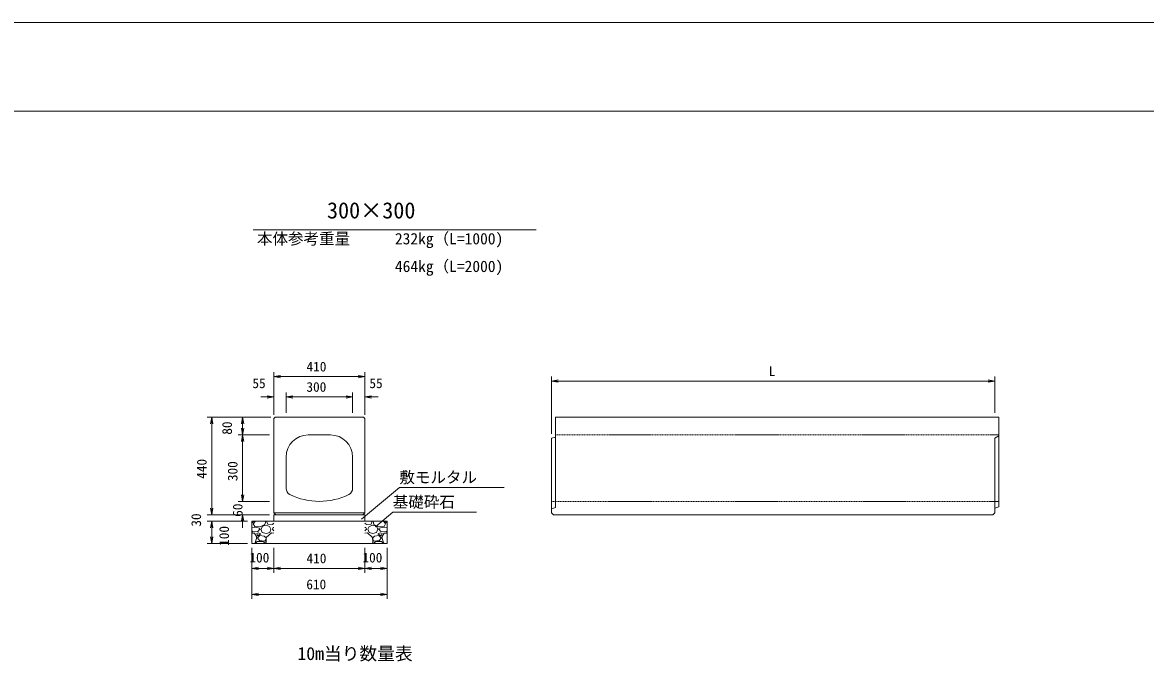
# Model space of a CAD drawing. Units: millimetres, scale not verified. Extents: x 0 to 84100, y 0 to 59400.
# Drawn here: x 27202 to 52538, y 44981 to 59400 of the extents above; entities that cross this region are included whole.
import ezdxf
from ezdxf.enums import TextEntityAlignment as Align

# ---------------------------------------------------------------- set-up
doc = ezdxf.new("R2010")
doc.units = ezdxf.units.MM
doc.header["$LTSCALE"] = 100
doc.linetypes.add('USER1', pattern=[0.375, 0.25, -0.125])
for name, color, linetype, lineweight in [('0_2', 7, 'Continuous', 18), ('D-STR-DIM（寸法）', 7, 'Continuous', 18), ('D-STR-HTXT（旗揚げ）', 7, 'Continuous', 18), ('D-STR-STRn（構造物）', 7, 'Continuous', 18), ('D-STR（構造物外形線）', 1, 'Continuous', 18), ('D-TTL(外枠）', 2, 'Continuous', 18), ('DEFPOINTS_3', 8, 'Continuous', 18)]:
    doc.layers.add(name, color=color, linetype=linetype, lineweight=lineweight)
for name, color, linetype in [('D-MTR-TXT(文字列）', 7, 'Continuous'), ('D-MTR（材料表タイトル）', 7, 'Continuous'), ('D-STR-TXT（文字）', 7, 'Continuous'), ('D-TTL-TXT（文字）', 7, 'Continuous')]:
    doc.layers.add(name, color=color, linetype=linetype)
doc.styles.add('ＭＳ ゴシック', font='')
doc.styles.get('ＭＳ ゴシック').set_extended_font_data('MS Gothic')

msp = doc.modelspace()

# ---------------------------------------------------------------- linework, layer by layer
at = {"layer": '0_2'}
for p, q in [((32876, 51409), (33026, 51434)), ((34776, 51434), (34926, 51409)), ((33026, 51384), (32876, 51409)), ((32876, 51409), (33026, 51409)), ((34926, 51409), (34776, 51384)), ((34926, 51409), (34776, 51409)), ((39136.3, 51309), (39286.3, 51334)), ((39286.3, 51284), (39136.3, 51309)), ((39136.3, 51309), (39286.3, 51309)), ((48986.3, 51334), (49136.3, 51309)), ((49136.3, 51309), (48986.3, 51284)), ((49136.3, 51309), (48986.3, 51309)), ((32726, 50976.3), (32876, 50951.3)), ((32876, 50951.3), (32726, 50926.3)), ((32876, 50951.3), (32726, 50951.3)), ((33151, 50951.3), (33301, 50976.3)), ((33151, 50951.3), (33301, 50976.3)), ((33301, 50926.3), (33151, 50951.3)), ((33151, 50951.3), (33301, 50951.3)), ((33301, 50926.3), (33151, 50951.3)), ((33151, 50951.3), (33301, 50951.3)), ((34501, 50976.3), (34651, 50951.3)), ((34501, 50976.3), (34651, 50951.3)), ((34651, 50951.3), (34501, 50926.3)), ((34651, 50951.3), (34501, 50951.3)), ((34651, 50951.3), (34501, 50926.3)), ((34651, 50951.3), (34501, 50951.3)), ((34926, 50951.3), (35076, 50976.3)), ((35076, 50926.3), (34926, 50951.3)), ((34926, 50951.3), (35076, 50951.3)), ((31447.2, 50344.7), (31472.2, 50494.7)), ((31472.2, 50494.7), (31497.2, 50344.7)), ((31472.2, 50494.7), (31472.2, 50344.7)), ((32143.6, 50344.7), (32168.6, 50494.7)), ((32168.6, 50494.7), (32193.6, 50344.7)), ((32168.6, 50494.7), (32168.6, 50344.7)), ((32168.6, 50094.7), (32143.6, 50244.7)), ((32193.6, 50244.7), (32168.6, 50094.7)), ((32168.6, 50094.7), (32168.6, 50244.7)), ((32143.6, 49944.7), (32168.6, 50094.7)), ((32168.6, 50094.7), (32193.6, 49944.7)), ((32168.6, 50094.7), (32168.6, 49944.7)), ((32168.6, 48594.7), (32143.6, 48744.7)), ((32168.6, 48594.7), (32143.6, 48744.7)), ((32193.6, 48744.7), (32168.6, 48594.7)), ((32168.6, 48594.7), (32168.6, 48744.7)), ((32193.6, 48744.7), (32168.6, 48594.7)), ((32168.6, 48594.7), (32168.6, 48744.7)), ((31472.2, 48294.7), (31447.2, 48444.7)), ((31472.2, 48294.7), (31447.2, 48444.7)), ((31497.2, 48444.7), (31472.2, 48294.7)), ((31472.2, 48294.7), (31472.2, 48444.7)), ((31497.2, 48444.7), (31472.2, 48294.7)), ((31472.2, 48294.7), (31472.2, 48444.7)), ((31447.2, 47994.7), (31472.2, 48144.7)), ((31447.2, 47994.7), (31472.2, 48144.7)), ((31472.2, 48144.7), (31497.2, 47994.7)), ((31472.2, 48144.7), (31472.2, 47994.7)), ((31472.2, 48144.7), (31497.2, 47994.7)), ((31472.2, 48144.7), (31472.2, 47994.7)), ((32143.6, 48144.7), (32168.6, 48294.7)), ((32168.6, 48294.7), (32193.6, 48144.7)), ((32168.6, 48294.7), (32168.6, 48144.7)), ((31472.2, 47644.7), (31447.2, 47794.7)), ((31497.2, 47794.7), (31472.2, 47644.7)), ((31472.2, 47644.7), (31472.2, 47794.7)), ((32376, 47083.5), (32526, 47108.5)), ((32526, 47058.5), (32376, 47083.5)), ((32376, 47083.5), (32526, 47083.5)), ((32726, 47108.5), (32876, 47083.5)), ((32876, 47083.5), (32726, 47058.5)), ((32876, 47083.5), (32726, 47083.5)), ((32876, 47083.5), (33026, 47108.5)), ((33026, 47058.5), (32876, 47083.5)), ((32876, 47083.5), (33026, 47083.5)), ((34776, 47108.5), (34926, 47083.5)), ((34926, 47083.5), (34776, 47058.5)), ((34926, 47083.5), (34776, 47083.5)), ((34926, 47083.5), (35076, 47108.5)), ((35076, 47058.5), (34926, 47083.5)), ((34926, 47083.5), (35076, 47083.5)), ((35276, 47108.5), (35426, 47083.5)), ((35426, 47083.5), (35276, 47058.5)), ((35426, 47083.5), (35276, 47083.5)), ((32376, 46496.9), (32526, 46521.9)), ((32526, 46471.9), (32376, 46496.9)), ((32376, 46496.9), (32526, 46496.9)), ((35276, 46521.9), (35426, 46496.9)), ((35426, 46496.9), (35276, 46471.9)), ((35426, 46496.9), (35276, 46496.9))]:
    msp.add_line(p, q, dxfattribs=at)
at = {"layer": 'D-STR-DIM（寸法）'}
for p, q in [((32876, 50549.7), (32876, 51509)), ((34926, 50549.7), (34926, 51509)), ((33026, 51409), (34776, 51409)), ((39136.3, 50119.7), (39136.3, 51409)), ((39286.3, 51309), (48986.3, 51309)), ((49136.3, 50594.7), (49136.3, 51409)), ((32726, 50951.3), (32576, 50951.3)), ((32876, 50549.7), (32876, 51051.3)), ((33151, 50594.7), (33151, 51051.3)), ((33151, 50594.7), (33151, 51051.3)), ((33301, 50951.3), (34501, 50951.3)), ((33301, 50951.3), (33451, 50951.3)), ((34501, 50951.3), (34351, 50951.3)), ((34651, 50594.7), (34651, 51051.3)), ((34651, 50594.7), (34651, 51051.3)), ((34926, 50549.7), (34926, 51051.3)), ((35076, 50951.3), (35226, 50951.3)), ((32806, 50494.7), (31372.2, 50494.7)), ((32806, 50494.7), (32068.6, 50494.7)), ((31472.2, 50344.7), (31472.2, 48444.7)), ((32168.6, 50344.7), (32168.6, 50244.7)), ((32776, 50094.7), (32068.6, 50094.7)), ((32776, 50094.7), (32068.6, 50094.7)), ((32168.6, 49944.7), (32168.6, 48744.7)), ((32168.6, 48744.7), (32168.6, 48894.7)), ((31472.2, 48444.7), (31472.2, 48594.7)), ((32776, 48594.7), (32068.6, 48594.7)), ((32776, 48594.7), (32068.6, 48594.7)), ((32776, 48294.7), (31372.2, 48294.7)), ((32776, 48294.7), (31372.2, 48294.7)), ((32276, 48144.7), (31372.2, 48144.7)), ((32276, 48144.7), (31372.2, 48144.7)), ((32776, 48294.7), (32068.6, 48294.7)), ((32168.6, 48144.7), (32168.6, 47994.7)), ((31472.2, 47994.7), (31472.2, 47794.7)), ((31472.2, 47994.7), (31472.2, 47844.7)), ((32276, 47644.7), (31372.2, 47644.7)), ((32376, 47544.7), (32376, 46396.9)), ((32376, 47544.7), (32376, 46983.5)), ((32876, 47544.7), (32876, 46983.5)), ((32876, 47544.7), (32876, 46983.5)), ((34926, 47544.7), (34926, 46983.5)), ((34926, 47544.7), (34926, 46983.5)), ((35426, 47546.3), (35426, 46396.9)), ((35426, 47544.7), (35426, 46983.5)), ((32726, 47083.5), (32526, 47083.5)), ((34776, 47083.5), (33026, 47083.5)), ((35076, 47083.5), (35276, 47083.5)), ((35276, 46496.9), (32526, 46496.9))]:
    msp.add_line(p, q, dxfattribs=at)
at = {"layer": 'D-STR-HTXT（旗揚げ）'}
for p, q in [((32409.3, 54723), (38787.6, 54723)), ((34853.2, 48190.8), (35705.8, 48907.1)), ((38065.6, 48907.1), (35705.8, 48907.1)), ((35162.7, 48022.2), (35556, 48351.9)), ((37442.3, 48351.9), (35556, 48351.9))]:
    msp.add_line(p, q, dxfattribs=at)
at = {"layer": 'D-STR-STRn（構造物）'}
for p, q in [((32876, 48144.7), (32376, 48144.7)), ((32376, 48144.7), (32376, 47644.7)), ((32376, 48101.2), (32432.3, 48144.7)), ((32406.8, 48089.5), (32456.5, 48144.7)), ((32692, 48144.4), (32672, 48074.4)), ((32709, 48144.7), (32736, 48080.6)), ((32876, 48294.7), (32876, 48144.7)), ((34926, 48144.7), (32876, 48144.7)), ((34926, 48294.7), (34926, 48144.7)), ((34926, 48144.7), (35426, 48144.7)), ((35092.9, 48144.7), (35065.9, 48080.6)), ((35109.9, 48144.4), (35129.9, 48074.4)), ((35395.1, 48089.5), (35345.4, 48144.7)), ((35426, 48101.2), (35369.7, 48144.7)), ((35426, 48144.7), (35426, 47644.7)), ((32452.3, 48013.9), (32376, 48005.8)), ((32396.7, 47906.1), (32376, 47928.7)), ((32511.5, 47914.8), (32396.5, 47904.8)), ((32442.8, 48029.2), (32407.8, 48089.2)), ((32566.5, 48020.5), (32441.5, 48030.5)), ((32551.7, 47989.7), (32451.7, 48014.7)), ((32521.8, 47884.3), (32486.8, 47869.3)), ((32556.8, 47964.5), (32511.8, 47914.5)), ((32582, 47864.5), (32522, 47884.5)), ((32556.9, 47964.1), (32551.9, 47989.1)), ((32672.1, 48074.1), (32567.1, 48019.1)), ((32581.4, 47964.6), (32611.4, 47894.6)), ((32586.7, 47964.4), (32616.7, 48034.4)), ((32611.5, 47894.1), (32696.5, 47869.1)), ((32616.9, 48034.4), (32696.9, 48059.4)), ((32696.7, 48059.4), (32776.7, 48029.4)), ((32697.1, 47869.2), (32782.1, 47894.2)), ((32817, 47884.4), (32702, 47779.4)), ((32736.5, 48079.2), (32841.5, 48074.2)), ((32776.9, 48029.3), (32806.9, 47964.3)), ((32781.7, 47894.7), (32806.7, 47964.7)), ((32841.7, 47964.6), (32856.7, 48004.6)), ((32876, 47928.7), (32841.7, 47966.1)), ((32841.9, 48074.8), (32876, 48101.2)), ((32876, 48005.8), (32857.3, 48003.9)), ((34960.1, 48074.8), (34926, 48101.2)), ((34926, 48005.8), (34944.7, 48003.9)), ((34926, 47928.7), (34960.3, 47966.1)), ((34960.2, 47964.6), (34945.2, 48004.6)), ((35065.4, 48079.2), (34960.4, 48074.2)), ((34985, 47884.4), (35100, 47779.4)), ((35025, 48029.3), (34995, 47964.3)), ((35020.3, 47894.7), (34995.3, 47964.7)), ((35104.8, 47869.2), (35019.8, 47894.2)), ((35105.3, 48059.4), (35025.3, 48029.4)), ((35185, 48034.4), (35105, 48059.4)), ((35190.5, 47894.1), (35105.5, 47869.1)), ((35129.9, 48074.1), (35234.9, 48019.1)), ((35215.2, 47964.4), (35185.2, 48034.4)), ((35220.5, 47964.6), (35190.5, 47894.6)), ((35219.9, 47864.5), (35279.9, 47884.5)), ((35235.4, 48020.5), (35360.4, 48030.5)), ((35245, 47964.1), (35250, 47989.1)), ((35245.1, 47964.5), (35290.1, 47914.5)), ((35250.3, 47989.7), (35350.3, 48014.7)), ((35280.2, 47884.3), (35315.2, 47869.3)), ((35290.4, 47914.8), (35405.4, 47904.8)), ((35349.7, 48013.9), (35426, 48005.8)), ((35359.1, 48029.2), (35394.1, 48089.2)), ((35405.3, 47906.1), (35426, 47928.7)), ((32437, 47873.9), (32376, 47879)), ((32376, 47644.7), (35426, 47644.7)), ((32432.3, 47644.7), (32451.9, 47659.8)), ((32492.9, 47784.7), (32437.9, 47874.7)), ((32451.9, 47659.3), (32491.9, 47784.3)), ((32456.5, 47644.7), (32496.8, 47689.5)), ((32486.7, 47869.5), (32506.7, 47819.5)), ((32496.8, 47689.5), (32626.8, 47689.5)), ((32506.7, 47819.6), (32581.7, 47864.6)), ((32506.7, 47774.6), (32546.7, 47714.6)), ((32556.8, 47824.4), (32506.8, 47774.4)), ((32547, 47714.2), (32672, 47699.2)), ((32657.4, 47809.7), (32557.4, 47824.7)), ((32626.7, 47690.6), (32691.7, 47645.6)), ((32697.9, 47773.4), (32657.9, 47808.4)), ((32672, 47699.5), (32697, 47744.5)), ((32696, 47675.6), (32709, 47644.7)), ((32701.6, 47779.7), (32696.6, 47674.7)), ((32696.8, 47744.5), (32696.8, 47774.5)), ((32876, 47879), (32817, 47883.9)), ((34926, 47879), (34985, 47883.9)), ((35105.9, 47675.6), (35092.9, 47644.7)), ((35100.3, 47779.7), (35105.3, 47674.7)), ((35104.1, 47773.4), (35144.1, 47808.4)), ((35130, 47699.5), (35105, 47744.5)), ((35105.1, 47744.5), (35105.1, 47774.5)), ((35175.3, 47690.6), (35110.3, 47645.6)), ((35254.9, 47714.2), (35129.9, 47699.2)), ((35144.5, 47809.7), (35244.5, 47824.7)), ((35305.1, 47689.5), (35175.1, 47689.5)), ((35295.3, 47819.6), (35220.3, 47864.6)), ((35245.1, 47824.4), (35295.1, 47774.4)), ((35295.3, 47774.6), (35255.3, 47714.6)), ((35315.3, 47869.5), (35295.3, 47819.5)), ((35345.4, 47644.7), (35305.1, 47689.5)), ((35309, 47784.7), (35364, 47874.7)), ((35350, 47659.3), (35310, 47784.3)), ((35369.7, 47644.7), (35350.1, 47659.8)), ((35365, 47873.9), (35426, 47879))]:
    msp.add_line(p, q, dxfattribs=at)
at = {"layer": 'D-STR（構造物外形線）'}
for p, q in [((32876, 50464.7), (32906, 50494.7)), ((32876, 48339.7), (32876, 50464.7)), ((32906, 50494.7), (34896, 50494.7)), ((34896, 50494.7), (34926, 50464.7)), ((34926, 48339.7), (34926, 50464.7)), ((39226.3, 50494.7), (49226.3, 50494.7)), ((39226.3, 48459.7), (39226.3, 50494.7)), ((49226.3, 48474.7), (49226.3, 50494.7)), ((33651, 50094.7), (34151, 50094.7)), ((39136.3, 50019.7), (39226.3, 50044.7)), ((39136.3, 48339.7), (39136.3, 50019.7)), ((49136.3, 50019.7), (49226.3, 50069.7)), ((49136.3, 48339.7), (49136.3, 50019.7)), ((33151, 48885.3), (33151, 49594.7)), ((34651, 48885.3), (34651, 49594.7)), ((39136.3, 48429.7), (39226.3, 48459.7)), ((49136.3, 48444.7), (49226.3, 48474.7)), ((32876, 48339.7), (34926, 48339.7)), ((32876, 48339.7), (32921, 48294.7)), ((32876, 48294.7), (34926, 48294.7)), ((34881, 48294.7), (34926, 48339.7)), ((39136.3, 48339.7), (39181.3, 48294.7)), ((39181.3, 48294.7), (49091.3, 48294.7)), ((49091.3, 48294.7), (49136.3, 48339.7))]:
    msp.add_line(p, q, dxfattribs=at)
at = {"layer": 'D-STR（構造物外形線）', "linetype": 'USER1'}
for p, q in [((39226.3, 50094.7), (49226.3, 50094.7)), ((39136.3, 48594.7), (49226.3, 48594.7))]:
    msp.add_line(p, q, dxfattribs=at)
at = {"layer": 'D-STR（構造物外形線）'}
for centre, radius, start, end in [((33651, 49594.7), 500, 90, 180), ((34151, 49594.7), 500, 0, 90), ((33301, 48885.3), 150, 180, 243.61261), ((33901, 50094.7), 1500, 243.61226, 296.38774), ((34501, 48885.3), 150, 296.38739, 0)]:
    msp.add_arc(centre, radius, start, end, dxfattribs=at)
at = {"layer": 'D-TTL(外枠）'}
msp.add_line((2300, 57400), (81800, 57400), dxfattribs=at)
at = {"layer": 'DEFPOINTS_3'}
msp.add_line((0, 59400), (84100, 59400), dxfattribs=at)

# ---------------------------------------------------------------- texts
at = {"layer": 'D-MTR-TXT(文字列）', "style": 'ＭＳ ゴシック'}
for s, p in [('本体参考重量', (32492.3, 54316.3)), ('232kg（L=1000)', (35604.3, 54316.3)), ('464kg（L=2000)', (35604.3, 53692.2))]:
    msp.add_text(s, height=256.6, dxfattribs=at).set_placement(p, align=Align.BOTTOM_LEFT)
at = {"layer": 'D-MTR（材料表タイトル）', "style": 'ＭＳ ゴシック'}
msp.add_text('10m当り数量表', height=293.3, dxfattribs=at).set_placement((33405.6, 44926.2), align=Align.BOTTOM_LEFT)
at = {"layer": 'D-STR-DIM（寸法）', "style": 'ＭＳ ゴシック'}
for s, p in [('410', (33610.1, 51459)), ('L', (44037.3, 51359)), ('55', (32389.4, 51083.7)), ('300', (33607.8, 51001.3)), ('55', (35028.7, 51083.7)), ('100', (32322.2, 47149.9)), ('410', (33610.1, 47133.5)), ('100', (34872.2, 47149.9)), ('610', (33605.5, 46546.9))]:
    msp.add_text(s, height=219.9, dxfattribs=at).set_placement(p, align=Align.BOTTOM_LEFT)
for s, p in [('80', (31993.6, 50099)), ('440', (31422.2, 49103.8)), ('300', (32118.6, 49051.5)), ('60', (32232.5, 48246.7)), ('30', (31297.2, 48024)), ('100', (31927.2, 47590.9))]:
    msp.add_text(s, height=219.9, rotation=90, dxfattribs=at).set_placement(p, align=Align.BOTTOM_LEFT)
at = {"layer": 'D-STR-TXT（文字）', "style": 'ＭＳ ゴシック'}
for s, p in [('敷モルタル', (35705.8, 48932.1)), ('基礎砕石', (35556, 48376.9))]:
    msp.add_text(s, height=256.6, dxfattribs=at).set_placement(p, align=Align.BOTTOM_LEFT)
at = {"layer": 'D-TTL-TXT（文字）', "style": 'ＭＳ ゴシック'}
msp.add_text('300×300', height=366.6, dxfattribs=at).set_placement((34071.9, 54867.8), align=Align.BOTTOM_LEFT)

doc.saveas('drawing.dxf')
